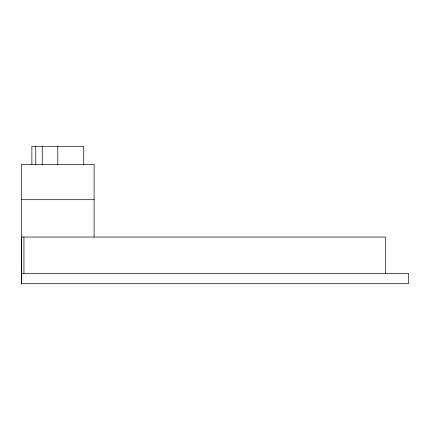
<?xml version="1.0" encoding="UTF-8"?>
<svg xmlns="http://www.w3.org/2000/svg" width="430" height="430" viewBox="0 0 430 430"><rect width="100%" height="100%" fill="white"/><g stroke="black" fill="none" stroke-linecap="round" stroke-linejoin="round"><path stroke-width="0.64" d="M21.5 273.346L408.5 273.346L408.5 283.719L21.5 283.719L21.527 237.043L385.393 237.043L385.393 273.346M21.5 199.703L94.111 199.703M21.527 237.043L21.715 266.38M94.111 237.043L94.111 164.432L21.5 164.432L21.5 283.719M83.737 164.432L83.737 146.281L31.874 146.281L31.874 164.432M57.803 146.281L57.803 164.432M42.247 146.281L42.247 164.432M35.744 146.281L35.744 164.432M23.94 237.043L23.94 273.346"/></g></svg>
